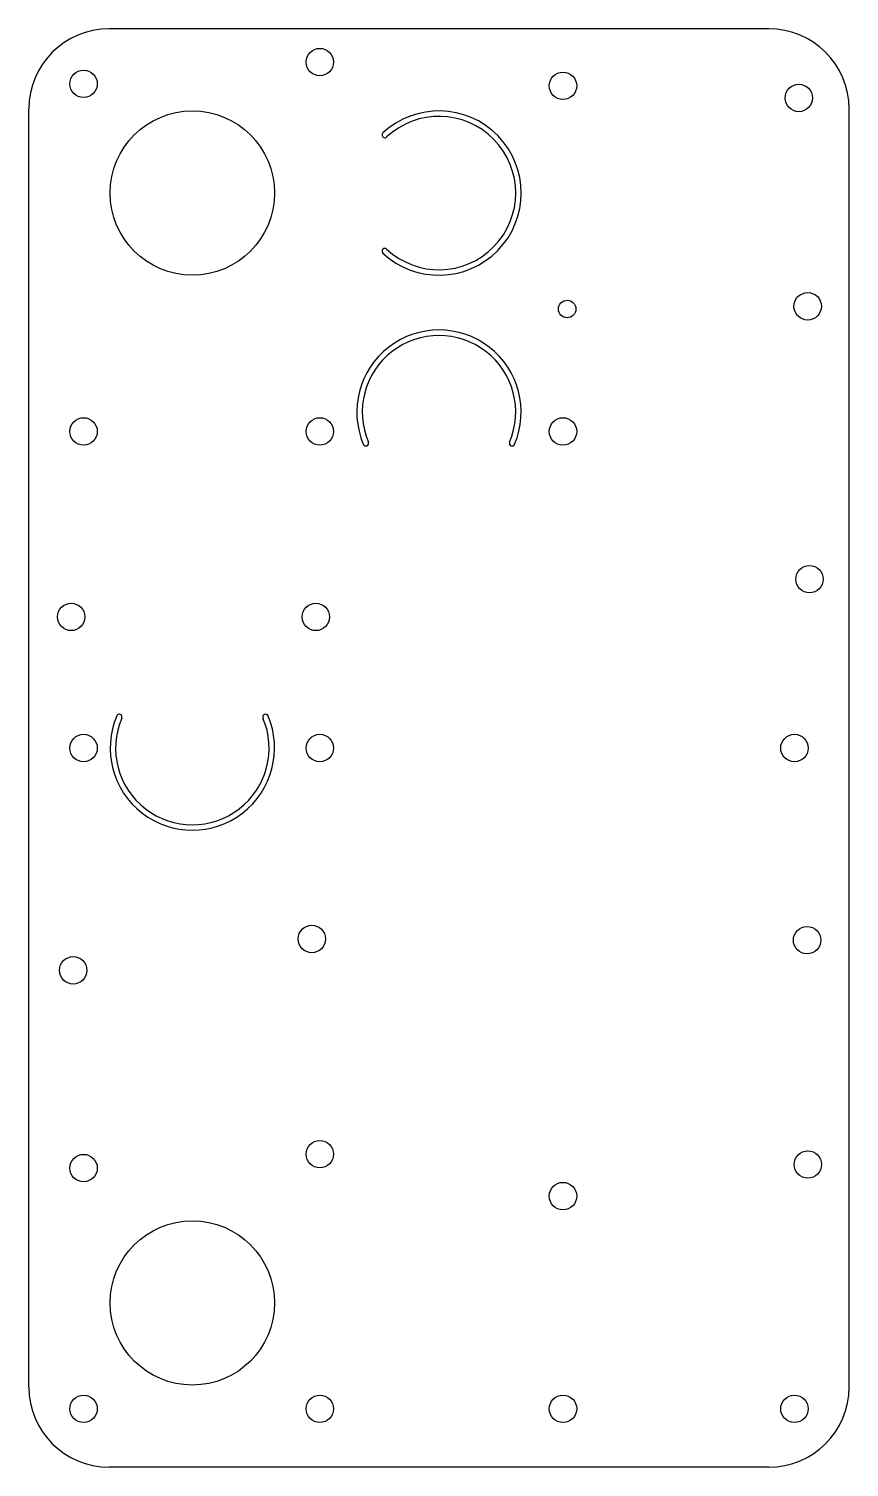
# Model space of a CAD drawing. Extents: x -18 to 132, y 42 to 305.
import ezdxf

# ---------------------------------------------------------------- set-up
doc = ezdxf.new("R2010")
doc.units = 0
doc.header["$MEASUREMENT"] = 0
doc.layers.add('VISIBLE', color=7, linetype='CONTINUOUS')

msp = doc.modelspace()

# ---------------------------------------------------------------- linework, layer by layer
at = {"layer": 'VISIBLE'}
for p, q in [((116.92, 304.65), (-3.44, 304.65)), ((-18.11, 56.68), (-18.11, 289.97)), ((131.6, 56.68), (131.6, 289.97)), ((116.92, 42), (-3.44, 42))]:
    msp.add_line(p, q, dxfattribs=at)
for centre, radius in [((35, 298.57), 2.5), ((-8.11, 294.58), 2.5), ((79.37, 294.24), 2.5), ((122.4, 292.01), 2.5), ((11.74, 274.65), 15), ((80.12, 253.49), 1.6), ((124.02, 253.97), 2.5), ((-8.11, 231.13), 2.5), ((35, 231.13), 2.5), ((79.37, 231.13), 2.5), ((124.35, 204.15), 2.5), ((-10.38, 197.25), 2.5), ((34.26, 197.25), 2.5), ((-8.11, 173.32), 2.5), ((35, 173.32), 2.5), ((121.6, 173.32), 2.5), ((33.53, 138.45), 2.5), ((123.91, 138.23), 2.5), ((-10.02, 132.73), 2.5), ((35, 99.15), 2.5), ((-8.11, 96.63), 2.5), ((124.06, 97.28), 2.5), ((79.37, 91.51), 2.5), ((11.74, 72), 15), ((-8.11, 52.67), 2.5), ((35, 52.67), 2.5), ((79.37, 52.67), 2.5), ((121.6, 52.67), 2.5)]:
    msp.add_circle(centre, radius, dxfattribs=at)
for centre, radius, start, end in [((-3.44, 289.97), 14.68, 90, 180), ((116.92, 289.97), 14.68, 0, 90), ((56.74, 274.65), 15, 226.9761, 133.0239), ((56.74, 274.65), 14, 226.9761, 133.0239), ((46.85, 285.25), 0.5, 133.0239, 313.0239), ((46.85, 264.05), 0.5, 46.9761, 226.9761), ((56.74, 234.65), 15, 336.9761, 203.0239), ((56.74, 234.65), 14, 336.9761, 203.0239), ((43.4, 228.98), 0.5, 203.0239, 23.0239), ((70.09, 228.98), 0.5, 156.9761, 336.9761), ((11.74, 173.32), 15, 156.9761, 23.0239), ((11.74, 173.32), 14, 156.9761, 23.0239), ((-1.6, 178.99), 0.5, 336.9761, 156.9761), ((25.09, 178.99), 0.5, 23.0239, 203.0239), ((-3.44, 56.68), 14.68, 180, 270), ((116.92, 56.68), 14.68, 270, 0)]:
    msp.add_arc(centre, radius, start, end, dxfattribs=at)

doc.saveas('drawing.dxf')
